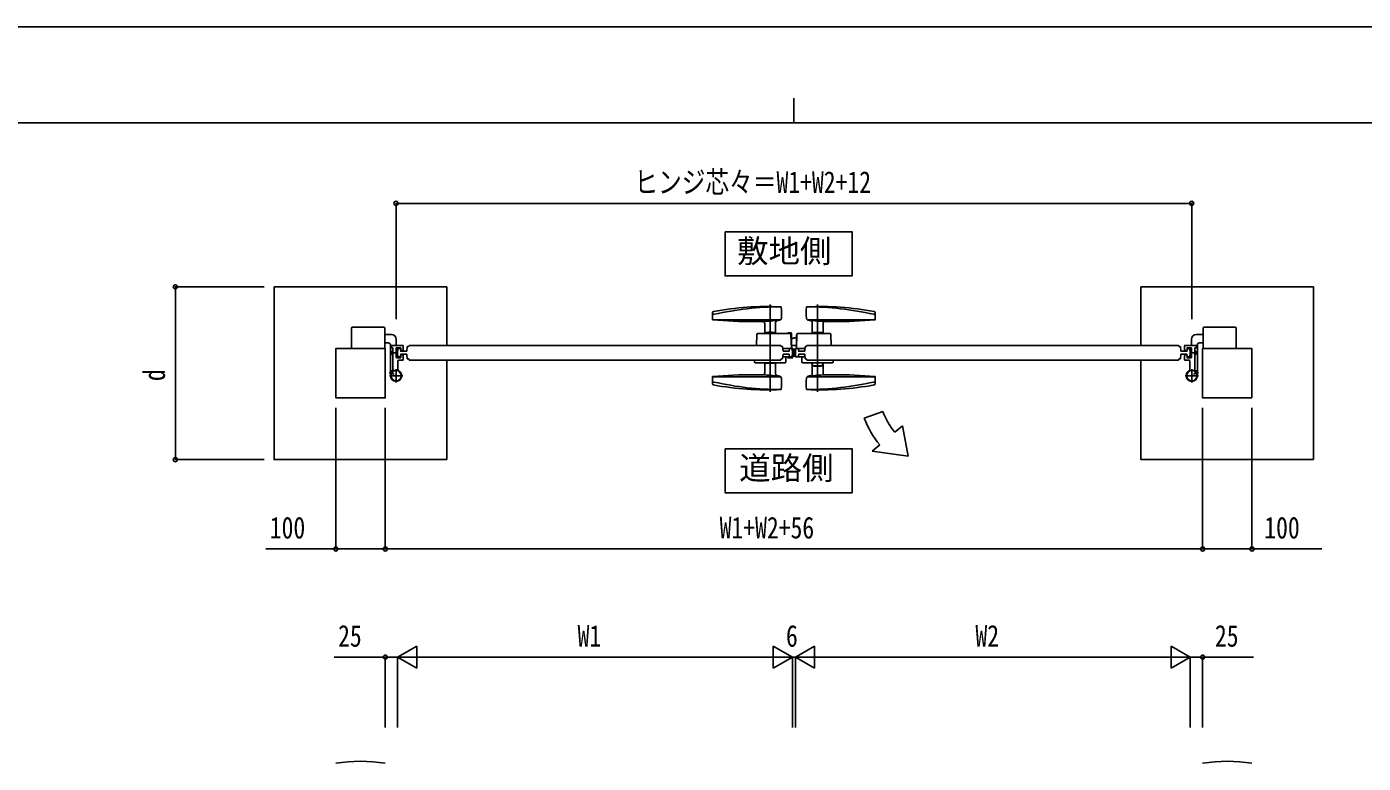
# Model space of a CAD drawing. Units: millimetres, scale not verified. Extents: x -4205 to 4205, y -2970 to 2970.
# Drawn here: x -1559 to 1149, y 1478 to 2970 of the extents above; entities that cross this region are included whole.
import ezdxf
from ezdxf.enums import TextEntityAlignment as Align

# ---------------------------------------------------------------- set-up
doc = ezdxf.new("R2010")
doc.units = ezdxf.units.MM
doc.header["$LTSCALE"] = 10
for name, color, linetype in [('0-2_USER1', 3, 'Continuous'), ('0-3_YKK_12', 2, 'Continuous'), ('0-4_YKK_13', 4, 'Continuous'), ('0-5_YKK_A1', 4, 'Continuous'), ('0-6_YKK_D', 6, 'Continuous'), ('0-7_YKK_ZWAK', 7, 'Continuous')]:
    doc.layers.add(name, color=color, linetype=linetype)
doc.styles.add('ＭＳ ゴシック', font='')
doc.styles.get('ＭＳ ゴシック').set_extended_font_data('MS Gothic')

msp = doc.modelspace()

# ---------------------------------------------------------------- linework, layer by layer
at = {"layer": '0-2_USER1'}
for points in [[(-144.51, 2554.58), (-144.51, 2465.33), (113.09, 2465.33), (113.09, 2554.58)], [(-144.51, 2115.14), (-144.51, 2025.89), (113.09, 2025.89), (113.09, 2115.14)]]:
    msp.add_lwpolyline(points, close=True, dxfattribs=at)
at = {"layer": '0-3_YKK_12'}
for p, q in [((-52.98, 2407.15), (-52.98, 2230.45)), ((43.02, 2407.15), (43.02, 2230.45)), ((-4.98, 2301.05), (-4.98, 2318.05))]:
    msp.add_line(p, q, dxfattribs=at)
at = {"layer": '0-4_YKK_13'}
for p, q in [((-10, 2318.55), (-8, 2318.55)), ((-9.98, 2318.05), (-7.98, 2318.05)), ((-7.98, 2318.55), (-8, 2318.55)), ((-7.98, 2318.05), (-7.98, 2299.55)), ((-7.48, 2318.05), (-7.48, 2299.55)), ((-7.98, 2299.55), (-17.88, 2299.55)), ((-17.88, 2299.55), (-17.88, 2299.05)), ((-7.98, 2299.05), (-17.88, 2299.05))]:
    msp.add_line(p, q, dxfattribs=at)
for centre, start, end in [((-7.98, 2318.05), 0, 90), ((-7.98, 2299.55), 270, 0)]:
    msp.add_arc(centre, 0.5, start, end, dxfattribs=at)
at = {"layer": '0-5_YKK_A1'}
for p, q in [((-1057.98, 2443.05), (-707.98, 2443.05)), ((-707.98, 2443.05), (-707.98, 2324.55)), ((698.02, 2443.05), (698.02, 2324.55)), ((698.02, 2443.05), (1048.02, 2443.05)), ((1048.02, 2443.05), (1048.02, 2093.05)), ((-169.98, 2390.32), (-169.98, 2377.1)), ((160.02, 2390.32), (160.02, 2377.1)), ((-900.98, 2359.55), (-900.98, 2318.05)), ((-898.98, 2361.55), (-835.98, 2361.55)), ((-833.98, 2318.05), (-833.98, 2359.55)), ((-31.87, 2376.54), (-169.81, 2376.54)), ((-63.98, 2368.88), (-63.98, 2348.55)), ((-41.98, 2370.88), (-41.98, 2348.55)), ((21.91, 2376.54), (159.85, 2376.54)), ((32.02, 2370.88), (32.02, 2348.55)), ((54.02, 2368.88), (54.02, 2348.55)), ((824.02, 2318.05), (824.02, 2359.55)), ((889.02, 2361.55), (826.02, 2361.55)), ((891.02, 2359.55), (891.02, 2318.05)), ((-833.98, 2346.55), (-820.48, 2346.55)), ((-833.98, 2329.55), (-826.48, 2329.55)), ((-810.48, 2336.55), (-810.48, 2324.55)), ((-79.98, 2346.62), (-80.75, 2324.55)), ((-77.98, 2348.55), (-11.48, 2348.55)), ((-61.98, 2349.05), (-63.98, 2349.05)), ((-61.98, 2349.55), (-61.98, 2348.55)), ((-60.98, 2350.55), (-56.95, 2350.55)), ((-49.01, 2350.55), (-44.98, 2350.55)), ((-43.98, 2349.55), (-43.98, 2348.55)), ((-41.98, 2349.05), (-43.98, 2349.05)), ((-16.98, 2350.05), (-11.48, 2350.05)), ((-16.98, 2350.05), (-16.98, 2348.55)), ((-11.48, 2348.55), (-11.48, 2347.88)), ((-10.98, 2346.62), (-9.98, 2318.05)), ((-9.98, 2348.55), (-9.98, 2318.55)), ((-9.98, 2336.55), (-9.32, 2337.21)), ((-3.67, 2339.55), (0.02, 2339.55)), ((1.02, 2346.62), (0.02, 2318.05)), ((0.02, 2346.05), (1, 2346.05)), ((0.02, 2346.05), (0.02, 2318.05)), ((3.02, 2348.55), (68.02, 2348.55)), ((32.02, 2349.05), (34.02, 2349.05)), ((34.02, 2349.55), (34.02, 2348.55)), ((35.02, 2350.55), (51.02, 2350.55)), ((52.02, 2349.55), (52.02, 2348.55)), ((52.02, 2349.05), (54.02, 2349.05)), ((70.02, 2346.62), (70.79, 2324.55)), ((800.52, 2336.55), (800.52, 2324.55)), ((824.02, 2346.55), (810.52, 2346.55)), ((824.02, 2329.55), (816.52, 2329.55)), ((-822.48, 2325.55), (-822.48, 2271.21)), ((-807.37, 2309.55), (-821.54, 2309.55)), ((-820.48, 2323.55), (-820.48, 2319.85)), ((-817.78, 2319.55), (-820.18, 2319.55)), ((-818.78, 2313.55), (-819.98, 2312.35)), ((-819.98, 2306.75), (-819.98, 2312.35)), ((-818.78, 2305.55), (-819.98, 2306.75)), ((-797.48, 2324.55), (-819.48, 2324.55)), ((-819.46, 2312.87), (-817.48, 2312.87)), ((-819.46, 2306.23), (-817.48, 2306.23)), ((-818.78, 2313.55), (-817.48, 2313.55)), ((-818.78, 2313.55), (-818.78, 2305.55)), ((-817.48, 2305.55), (-818.78, 2305.55)), ((-817.48, 2310.01), (-817.48, 2319.25)), ((-817.48, 2274.88), (-817.48, 2309.09)), ((-810.48, 2319.25), (-810.48, 2299.85)), ((-810.48, 2313.55), (-809.18, 2313.55)), ((-810.48, 2312.87), (-808.5, 2312.87)), ((-810.48, 2306.23), (-808.5, 2306.23)), ((-809.18, 2305.55), (-810.48, 2305.55)), ((-810.18, 2319.55), (-801.78, 2319.55)), ((-809.18, 2313.55), (-807.98, 2312.35)), ((-807.48, 2318.05), (-807.98, 2309.55)), ((-807.48, 2301.05), (-807.98, 2309.55)), ((-801.48, 2315.05), (-801.48, 2319.25)), ((-801.48, 2304.05), (-801.48, 2299.85)), ((-800.48, 2314.05), (-797.48, 2314.05)), ((-800.48, 2305.05), (-797.48, 2305.05)), ((-796.48, 2315.05), (-796.48, 2323.55)), ((-796.48, 2295.55), (-796.48, 2304.05)), ((-788.98, 2312.55), (-788.15, 2322.05)), ((-788.98, 2306.55), (-788.15, 2297.05)), ((-788.15, 2322.05), (-786.53, 2322.05)), ((-784.48, 2324.55), (-784.54, 2323.87)), ((-784.48, 2324.55), (-31.48, 2324.55)), ((-31.48, 2324.55), (-31.42, 2323.87)), ((-27.81, 2322.05), (-29.43, 2322.05)), ((-26.98, 2312.55), (-27.81, 2322.05)), ((-26.98, 2306.55), (-27.81, 2297.05)), ((-27.46, 2318.05), (-9.98, 2318.05)), ((-9.98, 2324.55), (0.02, 2324.55)), ((-8.48, 2318.05), (-7.98, 2309.55)), ((-8.48, 2301.05), (-7.98, 2309.55)), ((-1.48, 2318.05), (-1.98, 2309.55)), ((-1.48, 2301.05), (-1.98, 2309.55)), ((0.02, 2318.05), (17.5, 2318.05)), ((17.02, 2312.55), (17.85, 2322.05)), ((17.02, 2306.55), (17.85, 2297.05)), ((17.85, 2322.05), (19.47, 2322.05)), ((21.52, 2324.55), (21.46, 2323.87)), ((774.52, 2324.55), (21.52, 2324.55)), ((774.52, 2324.55), (774.58, 2323.87)), ((778.19, 2322.05), (776.57, 2322.05)), ((779.02, 2312.55), (778.19, 2322.05)), ((779.02, 2306.55), (778.19, 2297.05)), ((786.52, 2315.05), (786.52, 2323.55)), ((786.52, 2295.55), (786.52, 2304.05)), ((787.52, 2324.55), (809.52, 2324.55)), ((790.52, 2314.05), (787.52, 2314.05)), ((790.52, 2305.05), (787.52, 2305.05)), ((791.52, 2315.05), (791.52, 2319.25)), ((791.52, 2304.05), (791.52, 2299.85)), ((800.22, 2319.55), (791.82, 2319.55)), ((797.41, 2309.55), (811.58, 2309.55)), ((797.52, 2318.05), (798.02, 2309.55)), ((797.52, 2301.05), (798.02, 2309.55)), ((799.22, 2313.55), (798.02, 2312.35)), ((800.52, 2312.87), (798.54, 2312.87)), ((800.52, 2306.23), (798.54, 2306.23)), ((800.52, 2313.55), (799.22, 2313.55)), ((799.22, 2305.55), (800.52, 2305.55)), ((800.52, 2319.25), (800.52, 2299.85)), ((807.52, 2310.01), (807.52, 2319.25)), ((808.82, 2313.55), (807.52, 2313.55)), ((809.5, 2312.87), (807.52, 2312.87)), ((807.52, 2274.88), (807.52, 2309.09)), ((809.5, 2306.23), (807.52, 2306.23)), ((807.52, 2305.55), (808.82, 2305.55)), ((807.82, 2319.55), (810.22, 2319.55)), ((808.82, 2313.55), (808.82, 2305.55)), ((808.82, 2313.55), (810.02, 2312.35)), ((808.82, 2305.55), (810.02, 2306.75)), ((810.02, 2306.75), (810.02, 2312.35)), ((810.52, 2323.55), (810.52, 2319.85)), ((812.52, 2325.55), (812.52, 2271.21)), ((-810.98, 2276.55), (-810.98, 2249.55)), ((-810.18, 2299.55), (-801.78, 2299.55)), ((-807.48, 2275.38), (-807.48, 2292.55)), ((-797.48, 2294.55), (-805.48, 2294.55)), ((-788.15, 2297.05), (-786.53, 2297.05)), ((-784.48, 2294.55), (-784.54, 2295.22)), ((-784.48, 2294.55), (-31.48, 2294.55)), ((-707.98, 2294.55), (-707.98, 2093.05)), ((-84.63, 2290.98), (-84.75, 2294.55)), ((-82.63, 2289.05), (-23.33, 2289.05)), ((-63.98, 2267.56), (-63.98, 2289.05)), ((-41.98, 2288.55), (-63.98, 2288.55)), ((-41.98, 2266.71), (-41.98, 2289.05)), ((-31.48, 2294.55), (-31.42, 2295.22)), ((-27.81, 2297.05), (-29.43, 2297.05)), ((-27.46, 2301.05), (-20.98, 2301.05)), ((-21.33, 2290.98), (-20.98, 2301.05)), ((-8.48, 2301.05), (-20.98, 2301.05)), ((-1.48, 2301.05), (11.02, 2301.05)), ((11.37, 2290.98), (11.02, 2301.05)), ((11.02, 2301.05), (17.5, 2301.05)), ((13.37, 2289.05), (72.67, 2289.05)), ((17.85, 2297.05), (19.47, 2297.05)), ((21.52, 2294.55), (21.46, 2295.22)), ((774.52, 2294.55), (21.52, 2294.55)), ((33.52, 2283.05), (31.02, 2289.05)), ((32.02, 2266.71), (32.02, 2286.65)), ((35.52, 2282.05), (35.52, 2283.05)), ((35.52, 2282.05), (50.52, 2282.05)), ((50.52, 2282.05), (50.52, 2283.05)), ((54.02, 2267.56), (54.02, 2286.65)), ((74.67, 2290.98), (74.79, 2294.55)), ((774.52, 2294.55), (774.58, 2295.22)), ((778.19, 2297.05), (776.57, 2297.05)), ((787.52, 2294.55), (795.52, 2294.55)), ((800.22, 2299.55), (791.82, 2299.55)), ((797.52, 2275.38), (797.52, 2292.55)), ((801.02, 2276.55), (801.02, 2249.55)), ((-797.48, 2263.05), (-824.48, 2263.05)), ((-814.45, 2265.48), (-823.68, 2271.94)), ((-822.41, 2266.78), (-823.34, 2267.89)), ((-822.48, 2266.86), (-822.48, 2263.05)), ((-821.55, 2268.01), (-819.25, 2271.28)), ((-169.98, 2247.27), (-169.98, 2260.49)), ((-31.87, 2261.05), (-169.81, 2261.05)), ((21.91, 2261.05), (159.85, 2261.05)), ((160.02, 2247.28), (160.02, 2260.5)), ((787.52, 2263.05), (814.52, 2263.05)), ((804.49, 2265.48), (813.72, 2271.94)), ((811.59, 2268.01), (809.29, 2271.28)), ((812.45, 2266.78), (813.38, 2267.89)), ((812.52, 2266.86), (812.52, 2263.05)), ((137.73, 2177.14), (175.32, 2190.82)), ((214.95, 2161.57), (199.63, 2148.72)), ((226.88, 2100.14), (214.95, 2161.57)), ((168.99, 2123), (153.67, 2110.15)), ((226.88, 2100.14), (153.67, 2110.15))]:
    msp.add_line(p, q, dxfattribs=at)
for points in [[(-1057.98, 2443.05), (-1057.98, 2093.05), (-707.98, 2093.05)], [(-58.88, 2348.55), (-47.08, 2348.55), (-47.08, 2348.9)], [(-58.88, 2348.55), (-58.88, 2348.9), (-47.08, 2348.9)], [(-809.18, 2313.55), (-809.18, 2305.55), (-807.98, 2306.75), (-807.98, 2312.35)], [(-788.98, 2312.55), (-801.28, 2312.55), (-801.98, 2318.05), (-807.48, 2318.05)], [(-807.48, 2301.05), (-801.98, 2301.05), (-801.28, 2306.55), (-788.98, 2306.55)], [(-26.98, 2312.55), (-14.68, 2312.55), (-13.98, 2318.05), (-8.48, 2318.05)], [(-13.98, 2301.05), (-14.68, 2306.55), (-26.98, 2306.55)], [(17.02, 2312.55), (4.72, 2312.55), (4.02, 2318.05), (-1.48, 2318.05)], [(4.02, 2301.05), (4.72, 2306.55), (17.02, 2306.55)], [(779.02, 2312.55), (791.32, 2312.55), (792.02, 2318.05), (797.52, 2318.05)], [(797.52, 2301.05), (792.02, 2301.05), (791.32, 2306.55), (779.02, 2306.55)], [(799.22, 2313.55), (799.22, 2305.55), (798.02, 2306.75), (798.02, 2312.35)], [(33.52, 2283.05), (52.52, 2283.05), (55.02, 2289.05)], [(698.02, 2294.55), (698.02, 2093.05), (1048.02, 2093.05)], [(-823.53, 2269.27), (-821.39, 2268.93), (-820.23, 2269.53)], [(-822.41, 2266.78), (-818.39, 2272.51), (-819.76, 2273.01)], [(-821.12, 2272.71), (-820.07, 2270.82), (-820.23, 2269.53)], [(812.45, 2266.78), (808.43, 2272.51), (809.8, 2273.01)], [(811.16, 2272.71), (810.11, 2270.82), (810.27, 2269.53)], [(813.57, 2269.27), (811.43, 2268.93), (810.27, 2269.53)]]:
    msp.add_lwpolyline(points, dxfattribs=at)
for points in [[(-932.98, 2218.05), (-832.98, 2218.05), (-832.98, 2318.05), (-932.98, 2318.05)], [(923.02, 2218.05), (823.02, 2218.05), (823.02, 2318.05), (923.02, 2318.05)]]:
    msp.add_lwpolyline(points, close=True, dxfattribs=at)
for centre, radius in [((-810.98, 2263.05), 11.5), ((801.02, 2263.05), 11.5), ((-810.98, 2263.05), 10.35), ((801.02, 2263.05), 10.35)]:
    msp.add_circle(centre, radius, dxfattribs=at)
for centre, radius, start, end in [((-166.98, 2390.32), 3, 100.42586, 282.90359), ((-58.95, 1803.18), 600, 87.36624, 100.42586), ((-32.32, 1802.55), 600, 89.91783, 102.90359), ((-31.46, 2401.55), 1, 4.62096, 89.91783), ((-179.98, 2389.54), 150, 356.30478, 4.62096), ((170.02, 2389.54), 150, 175.37904, 183.69522), ((21.5, 2401.55), 1, 90.08217, 175.37904), ((48.98, 1803.18), 600, 79.57414, 92.63376), ((22.36, 1802.55), 600, 77.09641, 90.08217), ((157.02, 2390.32), 3, 257.09641, 79.57414), ((-898.98, 2359.55), 2, 90, 180), ((-835.98, 2359.55), 2, 360, 90), ((-168.98, 2377.1), 1, 180, 265.06491), ((-86.48, 3332.54), 960, 265.06491, 270), ((-86.48, 2872.54), 500, 270, 272.10359), ((-67.98, 2368.88), 4, 360, 92.10359), ((-86.48, 2872.54), 500, 272.41873, 275.12798), ((-37.98, 2370.88), 4, 95.52213, 180), ((-86.48, 2872.54), 500, 275.52213, 275.9368), ((-35.28, 2380.2), 5, 275.9368, 356.30478), ((25.32, 2380.2), 5, 183.69522, 264.0632), ((76.52, 2872.54), 500, 264.0632, 264.47787), ((28.02, 2370.88), 4, 360, 84.47787), ((76.52, 2872.54), 500, 264.87202, 267.58127), ((58.02, 2368.88), 4, 87.89641, 180), ((76.52, 2872.54), 500, 267.89641, 270), ((76.52, 3332.54), 960, 270, 274.93509), ((159.02, 2377.1), 1, 274.93509, 360), ((826.02, 2359.55), 2, 90, 180), ((889.02, 2359.55), 2, 0, 90), ((-826.48, 2325.55), 4, 360, 90), ((-820.48, 2336.55), 10, 360, 90), ((-77.98, 2346.55), 2, 90, 178), ((-60.98, 2349.55), 1, 90, 180), ((-52.98, 2343.95), 7.7, 39.98312, 140.01688), ((-44.98, 2349.55), 1, 360, 90), ((-12.98, 2346.55), 2, 2, 90), ((-11.48, 2348.55), 1.5, 360, 90), ((-3.67, 2331.55), 8, 90, 135), ((3.02, 2346.55), 2, 90, 178), ((35.02, 2349.55), 1, 90, 180), ((51.02, 2349.55), 1, 360, 90), ((68.02, 2346.55), 2, 2, 90), ((810.52, 2336.55), 10, 90, 180), ((816.52, 2325.55), 4, 90, 180), ((-819.48, 2323.55), 1, 90, 180), ((-820.18, 2319.85), 0.3, 180, 270), ((-817.78, 2319.25), 0.3, 360, 90), ((-817.28, 2310.01), 0.2, 180, 246.42182), ((-817.28, 2309.09), 0.2, 113.57818, 180), ((-817.48, 2309.55), 0.3, 293.57818, 66.42182), ((-810.18, 2319.25), 0.3, 90, 180), ((-801.78, 2319.25), 0.3, 360, 90), ((-800.48, 2315.05), 1, 180, 270), ((-800.48, 2304.05), 1, 90, 180), ((-797.48, 2323.55), 1, 360, 90), ((-797.48, 2315.05), 1, 270, 360), ((-797.48, 2304.05), 1, 360, 90), ((-786.53, 2324.05), 2, 270, 355), ((-29.43, 2324.05), 2, 185, 270), ((19.47, 2324.05), 2, 270, 355), ((776.57, 2324.05), 2, 185, 270), ((787.52, 2323.55), 1, 90, 180), ((787.52, 2315.05), 1, 180, 270), ((787.52, 2304.05), 1, 90, 180), ((790.52, 2315.05), 1, 270, 0), ((790.52, 2304.05), 1, 0, 90), ((791.82, 2319.25), 0.3, 90, 180), ((800.22, 2319.25), 0.3, 0, 90), ((807.52, 2309.55), 0.3, 113.57818, 246.42182), ((807.32, 2310.01), 0.2, 293.57818, 0), ((807.32, 2309.09), 0.2, 0, 66.42182), ((807.82, 2319.25), 0.3, 90, 180), ((809.52, 2323.55), 1, 0, 90), ((810.22, 2319.85), 0.3, 270, 0), ((-822.48, 2274.88), 5, 314.18439, 360), ((-810.18, 2299.85), 0.3, 180, 270), ((-805.48, 2292.55), 2, 90, 180), ((-805.48, 2275.38), 2, 180, 245.95792), ((-801.78, 2299.85), 0.3, 270, 360), ((-797.48, 2295.55), 1, 270, 360), ((-786.53, 2295.05), 2, 5, 90), ((-82.63, 2291.05), 2, 182, 270), ((-29.43, 2295.05), 2, 90, 175), ((-23.33, 2291.05), 2, 270, 358), ((13.37, 2291.05), 2, 182, 270), ((19.47, 2295.05), 2, 5, 90), ((72.67, 2291.05), 2, 270, 358), ((776.57, 2295.05), 2, 90, 175), ((787.52, 2295.55), 1, 180, 270), ((791.82, 2299.85), 0.3, 180, 270), ((795.52, 2292.55), 2, 0, 90), ((795.52, 2275.38), 2, 294.04208, 0), ((800.22, 2299.85), 0.3, 270, 0), ((812.52, 2274.88), 5, 180, 225.81561), ((-822.35, 2268.73), 1.3, 159.0353, 220), ((-815.16, 2265.97), 9, 130.9647, 159.0353), ((-820.21, 2271.79), 1.3, 70, 130.9647), ((-168.98, 2260.49), 1, 94.93509, 180), ((-166.98, 2247.27), 3, 77.09641, 259.57414), ((-86.48, 1305.05), 960, 90, 94.93509), ((-32.32, 2835.04), 600, 257.09641, 270.08217), ((-86.48, 1765.05), 500, 87.89641, 90), ((-67.98, 2268.71), 4, 267.89641, 360), ((-86.48, 1765.05), 500, 84.87202, 87.58127), ((-37.98, 2266.71), 4, 180, 264.47787), ((-86.48, 1765.05), 500, 84.0632, 84.47787), ((-35.28, 2257.39), 5, 3.69522, 84.0632), ((-179.98, 2248.05), 150, 355.37904, 3.69522), ((170.02, 2248.05), 150, 176.30478, 184.62096), ((25.32, 2257.4), 5, 95.9368, 176.30478), ((22.36, 2835.05), 600, 269.91783, 282.90359), ((76.52, 1765.05), 500, 95.52213, 95.9368), ((28.02, 2266.71), 4, 275.52213, 360), ((76.52, 1765.05), 500, 92.41873, 95.12798), ((58.02, 2268.71), 4, 180, 272.10359), ((76.52, 1765.05), 500, 90, 92.10359), ((76.52, 1305.05), 960, 85.06491, 90), ((157.02, 2247.28), 3, 280.42586, 102.90359), ((159.02, 2260.5), 1, 360, 85.06491), ((810.25, 2271.79), 1.3, 49.0353, 110), ((805.2, 2265.97), 9, 20.9647, 49.0353), ((812.39, 2268.73), 1.3, 320, 20.9647), ((-58.95, 2834.41), 600, 259.57414, 272.63376), ((-31.46, 2236.04), 1, 270.08217, 355.37904), ((21.5, 2236.05), 1, 184.62096, 269.91783), ((48.98, 2834.42), 600, 267.36624, 280.42586), ((306.88, 2238.71), 180, 200.00072, 220.00072), ((306.88, 2238.71), 140, 200.00072, 220.00072), ((-882.98, 1161.83), 320, 80.9989, 99.0011), ((873.02, 1161.83), 320, 80.9989, 99.0011)]:
    msp.add_arc(centre, radius, start, end, dxfattribs=at)
at = {"layer": '0-6_YKK_D'}
for p, q in [((-810.98, 2377.55), (-810.98, 2613.05)), ((-810.98, 2612.05), (801.02, 2612.05)), ((801.02, 2377.55), (801.02, 2613.05)), ((-1077.98, 2443.05), (-1259, 2443.05)), ((-1258, 2443.05), (-1258, 2093.05)), ((-932.98, 2198.05), (-932.98, 1911.05)), ((-832.98, 2198.05), (-832.98, 1911.05)), ((-832.98, 2198.05), (-832.98, 1911.05)), ((823.02, 2198.05), (823.02, 1911.05)), ((823.02, 2198.05), (823.02, 1911.05)), ((923.02, 2198.05), (923.02, 1911.05)), ((-1077.98, 2093.05), (-1259, 2093.05)), ((-832.98, 1912.05), (823.02, 1912.05)), ((-807.98, 1692.84), (-769.01, 1715.34)), ((-769.01, 1670.34), (-769.01, 1715.34)), ((-7.98, 1692.84), (-46.95, 1715.34)), ((-46.95, 1715.34), (-46.95, 1670.34)), ((-1.98, 1692.84), (36.99, 1715.34)), ((36.99, 1670.34), (36.99, 1715.34)), ((798.02, 1692.84), (759.05, 1715.34)), ((759.05, 1715.34), (759.05, 1670.34)), ((-832.98, 1550.39), (-832.98, 1693.84)), ((-807.98, 1550.39), (-807.98, 1693.84)), ((-807.98, 1550.39), (-807.98, 1693.84)), ((-807.98, 1692.84), (-769.01, 1670.34)), ((-807.98, 1692.84), (-730.04, 1692.84)), ((-52.98, 1692.84), (-762.98, 1692.84)), ((-7.98, 1692.84), (-85.92, 1692.84)), ((-7.98, 1692.84), (-46.95, 1670.34)), ((-7.98, 1550.39), (-7.98, 1693.84)), ((-7.98, 1550.39), (-7.98, 1693.84)), ((-7.98, 1692.84), (-1.98, 1692.84)), ((-1.98, 1550.39), (-1.98, 1693.84)), ((-1.98, 1550.39), (-1.98, 1693.84)), ((-1.98, 1692.84), (36.99, 1670.34)), ((-1.98, 1692.84), (75.96, 1692.84)), ((43.02, 1692.84), (753.02, 1692.84)), ((798.02, 1692.84), (720.08, 1692.84)), ((798.02, 1692.84), (759.05, 1670.34)), ((798.02, 1550.39), (798.02, 1693.84)), ((798.02, 1550.39), (798.02, 1693.84)), ((823.02, 1550.39), (823.02, 1693.84))]:
    msp.add_line(p, q, dxfattribs=at)
for points in [[(-832.98, 1912.05), (-932.98, 1912.05), (-1074.78, 1912.05)], [(823.02, 1912.05), (923.02, 1912.05), (1064.82, 1912.05)], [(-807.98, 1692.84), (-832.98, 1692.84), (-936.38, 1692.84)], [(798.02, 1692.84), (823.02, 1692.84), (926.42, 1692.84)]]:
    msp.add_lwpolyline(points, dxfattribs=at)
for centre in [(-810.98, 2612.05), (801.02, 2612.05), (-1258, 2443.05), (-1258, 2093.05), (-932.98, 1912.05), (-832.98, 1912.05), (-832.98, 1912.05), (823.02, 1912.05), (823.02, 1912.05), (923.02, 1912.05), (-832.98, 1692.84), (823.02, 1692.84)]:
    msp.add_circle(centre, 4.25, dxfattribs=at)
at = {"layer": '0-7_YKK_ZWAK'}
for p, q in [((-4.98, 2825), (-4.98, 2775)), ((3895.02, 2775), (-3904.98, 2775))]:
    msp.add_line(p, q, dxfattribs=at)
msp.add_lwpolyline([(-4205, -2970), (4205, -2970), (4205, 2970), (-4205, 2970)], close=True, dxfattribs=at)

# ---------------------------------------------------------------- texts
at = {"layer": '0-2_USER1', "style": 'ＭＳ ゴシック'}
for s, p in [('敷地側', (-120.13, 2478.08)), ('道路側', (-115.79, 2038.64))]:
    msp.add_text(s, height=46.74, dxfattribs=at).set_placement(p, align=Align.BOTTOM_LEFT)
at = {"layer": '0-6_YKK_D', "style": 'ＭＳ ゴシック', "width": 0.8}
for s, p in [('ヒンジ芯々＝W1+W2+12', (-328.18, 2620.05)), ('100', (-1066.78, 1920.05)), ('W1+W2+56', (-155.38, 1920.05)), ('100', (948.02, 1920.05)), ('25', (-928.38, 1700.84)), ('W1', (-443.18, 1700.84)), ('6', (-20.98, 1700.84)), ('W2', (362.82, 1700.84)), ('25', (848.02, 1700.84))]:
    msp.add_text(s, height=43.99, dxfattribs=at).set_placement(p, align=Align.BOTTOM_LEFT)
msp.add_text('d', height=43.99, rotation=90, dxfattribs=at).set_placement((-1266, 2252.05), align=Align.BOTTOM_LEFT)

doc.saveas('drawing.dxf')
